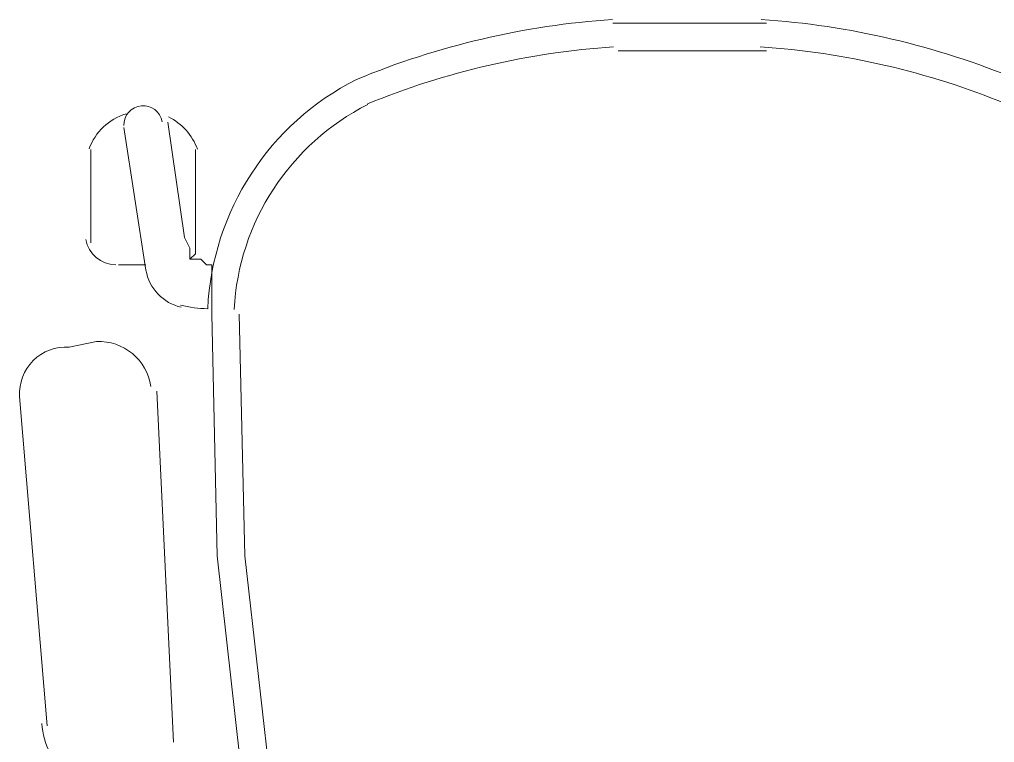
# Model space of a CAD drawing. Header units: metres. Extents: x 29 to 86.9, y -23.2 to 39.7.
# Drawn here: x 80.2524 to 80.6866, y -16.8254 to -16.5032 of the extents above; entities that cross this region are included whole.
import ezdxf

# ---------------------------------------------------------------- set-up
doc = ezdxf.new("R2010")
doc.units = ezdxf.units.M
doc.header["$LTSCALE"] = 100
doc.layers.get('0').update_dxf_attribs({"color": 254})
doc.layers.add('Arqui', color=8, linetype='Continuous', lineweight=0)

# ---------------------------------------------------------------- blocks, each defined once
blk = doc.blocks.new('A$C9582355f')
at = {"layer": 'Arqui'}
for points in [[(51.34147603471757, 6.533429856841849, 0.05835826122735337), (51.35360828947756, 6.531869686322352, -0.2703998475503241), (51.41980591255759, 6.633982510586065, -0.0817702566065988), (51.5338599168536, 6.660728007937905)], [(51.60008074867761, 6.660728007937905, -0.08177025660676634), (51.71413475297351, 6.633982510586065, -0.2703998475503706), (51.78033237605354, 6.531869686321897, 0.05835826122337571), (51.79246463081364, 6.533429856841849)], [(51.3162963327656, 6.612571111394118), (51.32607873276555, 6.548985511394221, 0.2996085078269319), (51.34183468195766, 6.532484461250533)], [(51.32830051145362, 6.497176722650238, 0.3874784100582658), (51.30406833276555, 6.517192711393818), (51.29184033276562, 6.514747111394172, 0.4520743842698383), (51.26982993276562, 6.492736711394173), (51.28205793276555, 6.346000711394026)], [(51.33586113276561, 6.29464311139418), (51.32852433276554, 6.304425511394129), (51.32363313276556, 6.311762311393977), (51.32118753276558, 6.314207911394078), (51.31874193276559, 6.316653511394179, -0.4491904812949813), (51.27971282246955, 6.347095141849877)]]:
    blk.add_lwpolyline(points, format="xyb", dxfattribs=at)
for points in [[(51.53395473276561, 6.659037511394217), (51.56819313276554, 6.659037511394217), (51.60243153276559, 6.659037511394217)], [(51.5364003327656, 6.646809511394167), (51.56819313276554, 6.646809511394167), (51.60243153276559, 6.646809511394167)], [(51.37009953276555, 6.311762311393977), (51.35787153276561, 6.421814311393973), (51.35542593276551, 6.529420711393868), (51.35542593276551, 6.541648711393918), (51.35542593276551, 6.551431111393867), (51.35298033276553, 6.551431111393867), (51.35053473276554, 6.553876711393968), (51.34564353276556, 6.553876711393968), (51.34564353276556, 6.55876791139417), (51.34319793276558, 6.563659111393918), (51.33586113276561, 6.615016711394219)], [(51.30162273276557, 6.561213511393817), (51.30162273276557, 6.602788711394169)], [(51.34808913276555, 6.602788711394169), (51.34808913276555, 6.55876791139417), (51.34808913276555, 6.556322311394069), (51.34564353276556, 6.553876711393968)], [(51.32607873276555, 6.551431111393867), (51.31385073276562, 6.551431111393867)], [(51.36765393276556, 6.529420711393868), (51.37009953276555, 6.421814311393973), (51.3823275327656, 6.314207911394078)], [(51.3383067327656, 6.338663911394178), (51.33096993276553, 6.495182311393819)]]:
    blk.add_lwpolyline(points, dxfattribs=at)
blk.add_lwpolyline([(51.42489246708561, 6.622853074105933, 0.2684717099798278), (51.36536181862158, 6.531529968026007, -0.2684717099798278)], format="xyb", close=True, dxfattribs=at)
for centre, radius, start, end in [((51.55718772864003, 6.300758166901232), 0.3484969316368866, 93.76828929370323, 112.3352399382137), ((51.57675293689095, 6.300758166900778), 0.3484969316376792, 67.6647600618202, 86.23171070627107), ((51.32485592684935, 6.613793917022576), 0.008559599351547618, 8.970285395986275, 181.8290954353125), ((51.32485595257566, 6.594229117794384), 0.0256788065777775, 107.2430908727302, 159.8346185685598), ((51.32485601348247, 6.594229203416944), 0.02567868610806119, 19.83021887983245, 64.0064330646287), ((51.312627935747, 6.564881923259691), 0.01345081186581663, 189.0966736938337, 269.9999872999151)]:
    blk.add_arc(centre, radius, start, end, dxfattribs=at)

msp = doc.modelspace()

# ---------------------------------------------------------------- block references
msp.add_blockref('A$C9582355f', (28.98266172889876, -23.16396569870889))

doc.saveas('drawing.dxf')
